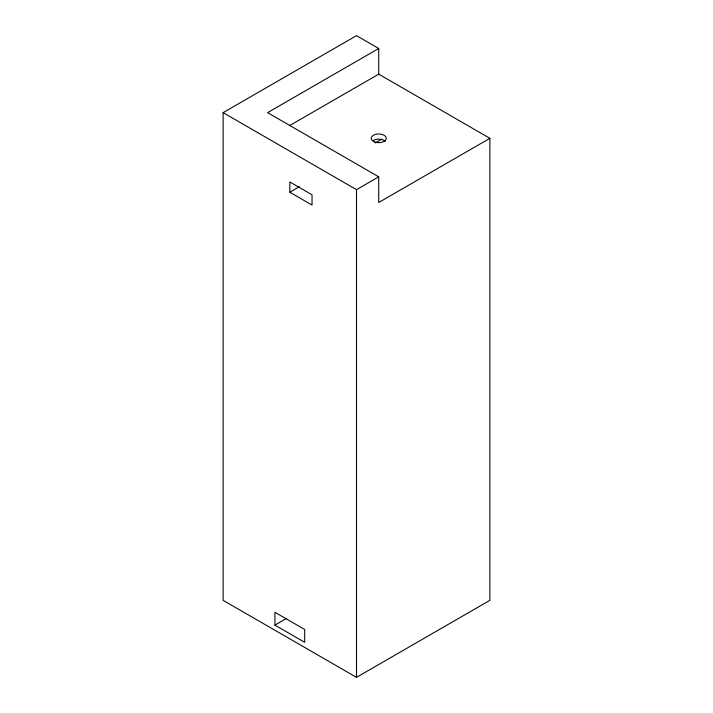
<?xml version="1.0" encoding="UTF-8"?>
<svg xmlns="http://www.w3.org/2000/svg" width="713" height="713" viewBox="0 0 713 713"><rect width="100%" height="100%" fill="white"/><g stroke="black" fill="none" stroke-linecap="round" stroke-linejoin="round"><path stroke-width="1.07" d="M223.124 112.654L356.5 35.65L378.728 48.484L378.728 74.152L489.876 138.322L489.876 600.346L356.5 677.35L223.124 600.346L223.124 112.654L356.5 189.658L378.728 176.824L378.728 202.492L489.876 138.322M378.728 48.484L267.58 112.654L378.728 176.824M289.621 125.595L378.728 74.152M289.817 192.225L312.044 205.059L312.044 194.792L289.817 181.958L289.817 192.225L299.407 186.681M375.207 142.921L381.927 139.044M274.915 625.114L304.709 642.315L304.709 629.481L274.915 612.28L274.915 625.114L286.43 618.465M356.5 189.658L356.5 677.35M373.398 140.372A7.549 4.358 0 0 1 385.261 141.281M374.958 142.092A7.549 4.358 0 0 0 386.277 138.322A7.549 4.358 0 0 0 374.958 134.552A7.549 4.358 0 0 0 374.958 142.092"/></g></svg>
